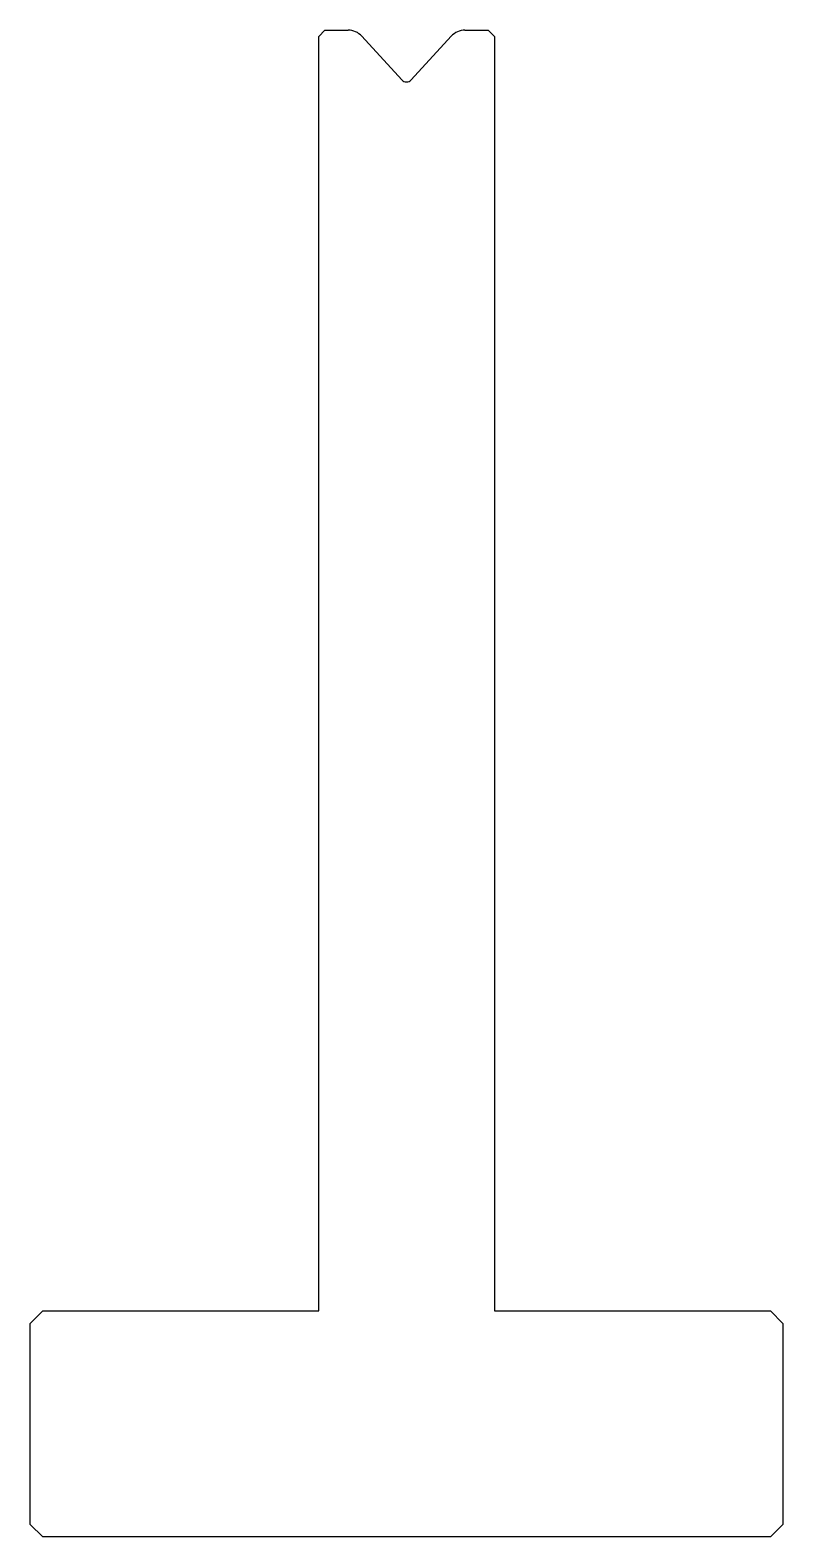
# Model space of a CAD drawing. Header units: millimetres. Extents: x 1480 to 1540, y 1079 to 1199.
import ezdxf

# ---------------------------------------------------------------- set-up
doc = ezdxf.new("R2010")
doc.units = ezdxf.units.MM
doc.layers.add('Default', color=7, linetype='Continuous')

msp = doc.modelspace()

# ---------------------------------------------------------------- linework, layer by layer
at = {"layer": 'Default'}
for p, q in [((1503.34, 1198.23), (1503.84, 1198.73)), ((1503.34, 1096.73), (1503.34, 1198.23)), ((1503.84, 1198.73), (1505.68, 1198.73)), ((1506.78, 1198.25), (1509.97, 1194.77)), ((1510.71, 1194.77), (1513.89, 1198.25)), ((1515, 1198.73), (1516.84, 1198.73)), ((1516.84, 1198.73), (1517.34, 1198.23)), ((1517.34, 1198.23), (1517.34, 1096.73)), ((1480.34, 1095.73), (1481.34, 1096.73)), ((1480.34, 1079.73), (1480.34, 1095.73)), ((1481.34, 1096.73), (1503.34, 1096.73)), ((1517.34, 1096.73), (1539.34, 1096.73)), ((1539.34, 1096.73), (1540.34, 1095.73)), ((1540.34, 1095.73), (1540.34, 1079.73)), ((1481.34, 1078.73), (1480.34, 1079.73)), ((1540.34, 1079.73), (1539.34, 1078.73)), ((1539.34, 1078.73), (1481.34, 1078.73))]:
    msp.add_line(p, q, dxfattribs=at)
for centre, radius, start, end in [((1505.68, 1197.23), 1.5, 42.5, 90), ((1515, 1197.23), 1.5, 90, 137.5), ((1510.34, 1195.11), 0.5, 222.5, 317.5)]:
    msp.add_arc(centre, radius, start, end, dxfattribs=at)

doc.saveas('drawing.dxf')
